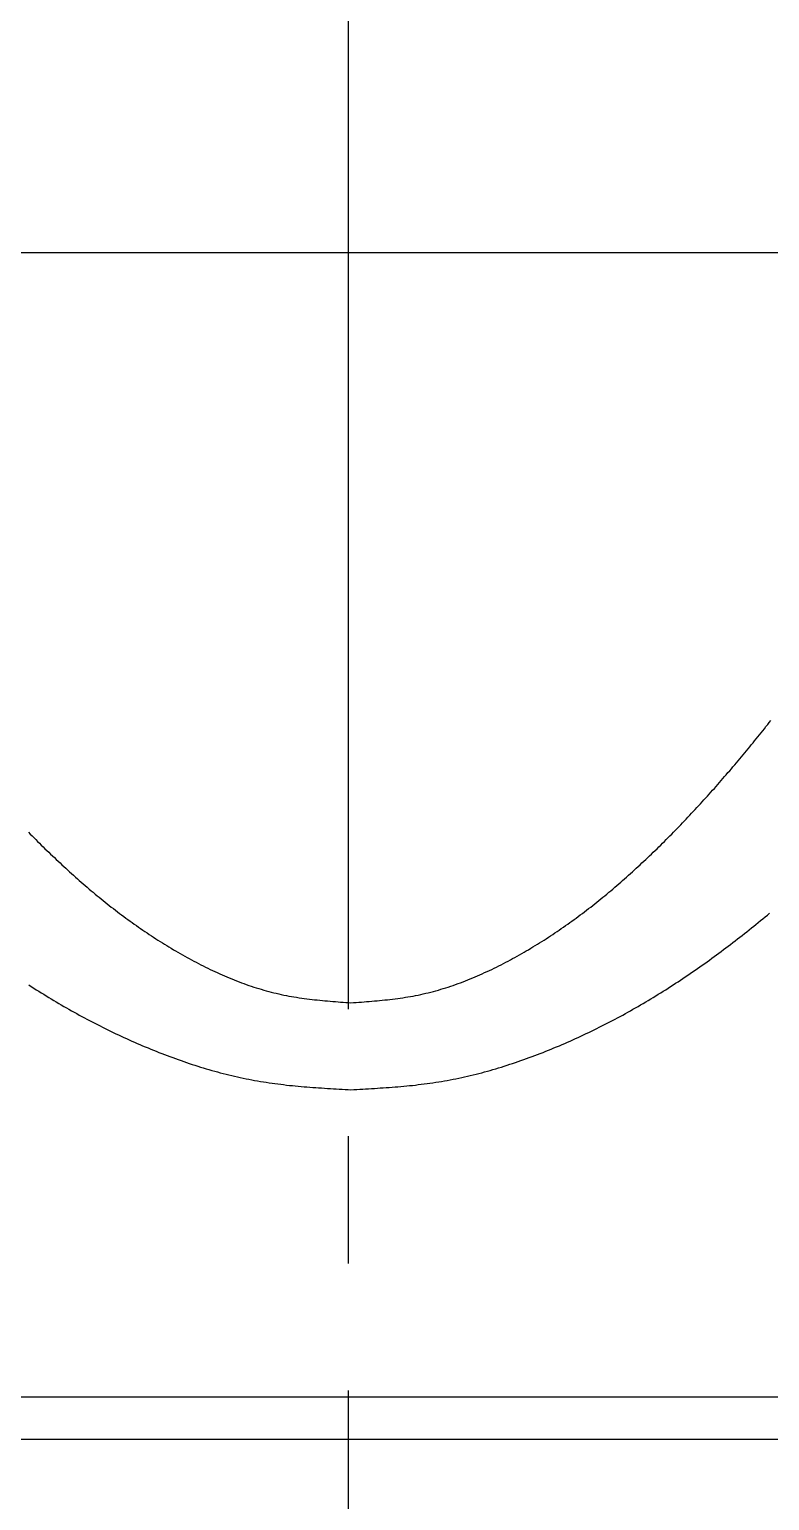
# Model space of a CAD drawing. Extents: x 78 to 520, y 41 to 313.
# Drawn here: x 230.37 to 239.09, y 250.87 to 268.24 of the extents above; entities that cross this region are included whole.
import ezdxf

# ---------------------------------------------------------------- set-up
doc = ezdxf.new("R2010")
doc.units = 0
doc.linetypes.add('CENTER', pattern=[17.5, 13, -1.5, 1.5, -1.5])
doc.layers.get('0').update_dxf_attribs({"linetype": 'CONTINUOUS'})
doc.layers.add('CENTER', color=1, linetype='CENTER')

msp = doc.modelspace()

# ---------------------------------------------------------------- linework, layer by layer
at = {"color": 7, "linetype": 'CONTINUOUS'}
for p, q in [((223.158, 252.099), (245.157, 252.099)), ((223.157, 251.599), (245.157, 251.599))]:
    msp.add_line(p, q, dxfattribs=at)
at = {"color": 7}
for points in [[(234.157, 256.749, 0), (234.188, 256.751, 0), (234.219, 256.754, 0), (234.249, 256.756, 0), (234.28, 256.758, 0), (234.311, 256.761, 0), (234.341, 256.763, 0), (234.372, 256.766, 0), (234.403, 256.768, 0), (234.433, 256.771, 0), (234.464, 256.774, 0), (234.494, 256.776, 0), (234.525, 256.779, 0), (234.556, 256.783, 0), (234.586, 256.786, 0), (234.617, 256.789, 0), (234.647, 256.793, 0), (234.677, 256.797, 0), (234.708, 256.801, 0), (234.738, 256.805, 0), (234.768, 256.809, 0), (234.799, 256.814, 0), (234.829, 256.819, 0), (234.859, 256.824, 0), (234.889, 256.829, 0), (234.919, 256.835, 0), (234.949, 256.841, 0), (234.979, 256.847, 0), (235.009, 256.854, 0), (235.039, 256.861, 0), (235.068, 256.868, 0), (235.098, 256.875, 0), (235.128, 256.883, 0), (235.157, 256.891, 0), (235.187, 256.899, 0), (235.216, 256.908, 0), (235.245, 256.917, 0), (235.275, 256.926, 0), (235.304, 256.935, 0), (235.333, 256.945, 0), (235.362, 256.955, 0), (235.391, 256.965, 0), (235.42, 256.976, 0), (235.449, 256.986, 0), (235.478, 256.997, 0), (235.506, 257.008, 0), (235.535, 257.019, 0), (235.563, 257.031, 0), (235.592, 257.043, 0), (235.62, 257.055, 0), (235.649, 257.067, 0), (235.677, 257.079, 0), (235.705, 257.092, 0), (235.733, 257.105, 0), (235.761, 257.118, 0), (235.789, 257.131, 0), (235.817, 257.144, 0), (235.844, 257.157, 0), (235.872, 257.171, 0), (235.9, 257.185, 0), (235.927, 257.199, 0), (235.954, 257.213, 0), (235.982, 257.227, 0), (236.009, 257.241, 0), (236.036, 257.256, 0), (236.063, 257.27, 0), (236.09, 257.285, 0), (236.117, 257.3, 0), (236.144, 257.315, 0), (236.171, 257.33, 0), (236.197, 257.345, 0), (236.224, 257.361, 0), (236.25, 257.376, 0), (236.277, 257.392, 0), (236.303, 257.408, 0), (236.329, 257.424, 0), (236.355, 257.44, 0), (236.381, 257.456, 0), (236.407, 257.472, 0), (236.433, 257.489, 0), (236.459, 257.505, 0), (236.485, 257.522, 0), (236.51, 257.539, 0), (236.536, 257.556, 0), (236.561, 257.573, 0), (236.587, 257.59, 0), (236.612, 257.607, 0), (236.637, 257.625, 0), (236.662, 257.642, 0), (236.688, 257.66, 0), (236.713, 257.677, 0), (236.738, 257.695, 0), (236.762, 257.713, 0), (236.787, 257.731, 0), (236.812, 257.749, 0), (236.837, 257.768, 0), (236.861, 257.786, 0), (236.886, 257.804, 0), (236.91, 257.823, 0), (236.934, 257.842, 0), (236.959, 257.86, 0), (236.983, 257.879, 0), (237.007, 257.898, 0), (237.031, 257.917, 0), (237.055, 257.936, 0), (237.079, 257.955, 0), (237.103, 257.975, 0), (237.126, 257.994, 0), (237.15, 258.013, 0), (237.174, 258.033, 0), (237.197, 258.053, 0), (237.221, 258.072, 0), (237.244, 258.092, 0), (237.268, 258.112, 0), (237.291, 258.132, 0), (237.314, 258.152, 0), (237.337, 258.172, 0), (237.36, 258.192, 0), (237.383, 258.213, 0), (237.406, 258.233, 0), (237.429, 258.254, 0), (237.452, 258.274, 0), (237.475, 258.295, 0), (237.497, 258.315, 0), (237.52, 258.336, 0), (237.543, 258.357, 0), (237.565, 258.378, 0), (237.588, 258.399, 0), (237.61, 258.42, 0), (237.632, 258.441, 0), (237.655, 258.462, 0), (237.677, 258.483, 0), (237.699, 258.504, 0), (237.721, 258.525, 0), (237.743, 258.547, 0), (237.765, 258.568, 0), (237.787, 258.59, 0), (237.809, 258.611, 0), (237.831, 258.633, 0), (237.852, 258.654, 0), (237.874, 258.676, 0), (237.896, 258.698, 0), (237.917, 258.72, 0), (237.939, 258.741, 0), (237.96, 258.763, 0), (237.982, 258.785, 0), (238.003, 258.807, 0), (238.025, 258.829, 0), (238.046, 258.851, 0), (238.067, 258.873, 0), (238.088, 258.896, 0), (238.109, 258.918, 0), (238.13, 258.94, 0), (238.151, 258.962, 0), (238.172, 258.985, 0), (238.193, 259.007, 0), (238.214, 259.03, 0), (238.235, 259.052, 0), (238.256, 259.075, 0), (238.276, 259.097, 0), (238.297, 259.12, 0), (238.318, 259.143, 0), (238.338, 259.165, 0), (238.359, 259.188, 0), (238.379, 259.211, 0), (238.4, 259.234, 0), (238.42, 259.257, 0), (238.441, 259.28, 0), (238.461, 259.303, 0), (238.481, 259.326, 0), (238.501, 259.349, 0), (238.522, 259.372, 0), (238.542, 259.395, 0), (238.562, 259.418, 0), (238.582, 259.441, 0), (238.602, 259.465, 0), (238.622, 259.488, 0), (238.642, 259.511, 0), (238.661, 259.534, 0), (238.681, 259.558, 0), (238.701, 259.581, 0), (238.721, 259.605, 0), (238.741, 259.628, 0), (238.76, 259.652, 0), (238.78, 259.675, 0), (238.799, 259.699, 0), (238.819, 259.723, 0), (238.838, 259.746, 0), (238.858, 259.77, 0), (238.877, 259.794, 0), (238.897, 259.817, 0), (238.916, 259.841, 0), (238.935, 259.865, 0), (238.955, 259.889, 0), (238.974, 259.913, 0), (238.993, 259.936, 0), (239.012, 259.96, 0), (239.031, 259.984, 0), (239.05, 260.008, 0), (239.07, 260.032, 0), (239.089, 260.056, 0), (239.108, 260.08, 0)], [(230.354, 258.763, 0), (230.375, 258.741, 0), (230.397, 258.72, 0), (230.418, 258.698, 0), (230.44, 258.676, 0), (230.462, 258.654, 0), (230.484, 258.633, 0), (230.505, 258.611, 0), (230.527, 258.59, 0), (230.549, 258.568, 0), (230.571, 258.547, 0), (230.593, 258.525, 0), (230.615, 258.504, 0), (230.637, 258.483, 0), (230.66, 258.462, 0), (230.682, 258.441, 0), (230.704, 258.42, 0), (230.727, 258.399, 0), (230.749, 258.378, 0), (230.772, 258.357, 0), (230.794, 258.336, 0), (230.817, 258.315, 0), (230.839, 258.295, 0), (230.862, 258.274, 0), (230.885, 258.254, 0), (230.908, 258.233, 0), (230.931, 258.213, 0), (230.954, 258.192, 0), (230.977, 258.172, 0), (231, 258.152, 0), (231.023, 258.132, 0), (231.047, 258.112, 0), (231.07, 258.092, 0), (231.093, 258.072, 0), (231.117, 258.053, 0), (231.14, 258.033, 0), (231.164, 258.013, 0), (231.188, 257.994, 0), (231.212, 257.975, 0), (231.235, 257.955, 0), (231.259, 257.936, 0), (231.283, 257.917, 0), (231.307, 257.898, 0), (231.331, 257.879, 0), (231.356, 257.86, 0), (231.38, 257.842, 0), (231.404, 257.823, 0), (231.429, 257.804, 0), (231.453, 257.786, 0), (231.478, 257.768, 0), (231.502, 257.749, 0), (231.527, 257.731, 0), (231.552, 257.713, 0), (231.577, 257.695, 0), (231.602, 257.677, 0), (231.627, 257.66, 0), (231.652, 257.642, 0), (231.677, 257.625, 0), (231.702, 257.607, 0), (231.727, 257.59, 0), (231.753, 257.573, 0), (231.778, 257.556, 0), (231.804, 257.539, 0), (231.83, 257.522, 0), (231.855, 257.505, 0), (231.881, 257.489, 0), (231.907, 257.472, 0), (231.933, 257.456, 0), (231.959, 257.44, 0), (231.985, 257.424, 0), (232.011, 257.408, 0), (232.038, 257.392, 0), (232.064, 257.376, 0), (232.09, 257.361, 0), (232.117, 257.345, 0), (232.144, 257.33, 0), (232.17, 257.315, 0), (232.197, 257.3, 0), (232.224, 257.285, 0), (232.251, 257.27, 0), (232.278, 257.256, 0), (232.305, 257.241, 0), (232.332, 257.227, 0), (232.36, 257.213, 0), (232.387, 257.199, 0), (232.415, 257.185, 0), (232.442, 257.171, 0), (232.47, 257.157, 0), (232.497, 257.144, 0), (232.525, 257.131, 0), (232.553, 257.118, 0), (232.581, 257.105, 0), (232.609, 257.092, 0), (232.637, 257.079, 0), (232.666, 257.067, 0), (232.694, 257.055, 0), (232.722, 257.043, 0), (232.751, 257.031, 0), (232.779, 257.019, 0), (232.808, 257.008, 0), (232.837, 256.997, 0), (232.865, 256.986, 0), (232.894, 256.975, 0), (232.923, 256.965, 0), (232.952, 256.955, 0), (232.981, 256.945, 0), (233.01, 256.935, 0), (233.04, 256.926, 0), (233.069, 256.917, 0), (233.098, 256.908, 0), (233.128, 256.899, 0), (233.157, 256.891, 0), (233.187, 256.883, 0), (233.216, 256.875, 0), (233.246, 256.868, 0), (233.276, 256.861, 0), (233.305, 256.854, 0), (233.335, 256.847, 0), (233.365, 256.841, 0), (233.395, 256.835, 0), (233.425, 256.829, 0), (233.455, 256.824, 0), (233.485, 256.819, 0), (233.516, 256.814, 0), (233.546, 256.809, 0), (233.576, 256.805, 0), (233.606, 256.801, 0), (233.637, 256.797, 0), (233.667, 256.793, 0), (233.698, 256.789, 0), (233.728, 256.786, 0), (233.759, 256.783, 0), (233.789, 256.779, 0), (233.82, 256.776, 0), (233.85, 256.774, 0), (233.881, 256.771, 0), (233.912, 256.768, 0), (233.942, 256.766, 0), (233.973, 256.763, 0), (234.004, 256.761, 0), (234.034, 256.758, 0), (234.065, 256.756, 0), (234.096, 256.754, 0), (234.126, 256.751, 0), (234.157, 256.749, 0)], [(234.157, 255.723, 0), (234.192, 255.725, 0), (234.226, 255.727, 0), (234.261, 255.729, 0), (234.296, 255.731, 0), (234.33, 255.733, 0), (234.365, 255.735, 0), (234.399, 255.737, 0), (234.434, 255.739, 0), (234.469, 255.741, 0), (234.503, 255.744, 0), (234.538, 255.746, 0), (234.572, 255.748, 0), (234.607, 255.751, 0), (234.641, 255.754, 0), (234.676, 255.756, 0), (234.71, 255.759, 0), (234.745, 255.762, 0), (234.779, 255.765, 0), (234.814, 255.769, 0), (234.848, 255.772, 0), (234.883, 255.775, 0), (234.917, 255.779, 0), (234.951, 255.783, 0), (234.985, 255.787, 0), (235.02, 255.791, 0), (235.054, 255.796, 0), (235.088, 255.801, 0), (235.122, 255.805, 0), (235.157, 255.811, 0), (235.191, 255.816, 0), (235.225, 255.821, 0), (235.259, 255.827, 0), (235.293, 255.833, 0), (235.327, 255.84, 0), (235.361, 255.846, 0), (235.395, 255.853, 0), (235.428, 255.86, 0), (235.462, 255.867, 0), (235.496, 255.875, 0), (235.53, 255.882, 0), (235.563, 255.89, 0), (235.597, 255.898, 0), (235.631, 255.907, 0), (235.664, 255.915, 0), (235.698, 255.924, 0), (235.731, 255.933, 0), (235.765, 255.942, 0), (235.798, 255.951, 0), (235.831, 255.961, 0), (235.864, 255.971, 0), (235.898, 255.981, 0), (235.931, 255.991, 0), (235.964, 256.001, 0), (235.997, 256.012, 0), (236.03, 256.023, 0), (236.063, 256.033, 0), (236.096, 256.044, 0), (236.129, 256.056, 0), (236.161, 256.067, 0), (236.194, 256.079, 0), (236.227, 256.09, 0), (236.259, 256.102, 0), (236.292, 256.114, 0), (236.324, 256.126, 0), (236.357, 256.139, 0), (236.389, 256.151, 0), (236.422, 256.164, 0), (236.454, 256.177, 0), (236.486, 256.19, 0), (236.518, 256.203, 0), (236.55, 256.216, 0), (236.582, 256.229, 0), (236.614, 256.243, 0), (236.646, 256.256, 0), (236.678, 256.27, 0), (236.71, 256.284, 0), (236.741, 256.298, 0), (236.773, 256.312, 0), (236.804, 256.326, 0), (236.836, 256.341, 0), (236.867, 256.355, 0), (236.899, 256.37, 0), (236.93, 256.385, 0), (236.961, 256.399, 0), (236.992, 256.414, 0), (237.023, 256.43, 0), (237.054, 256.445, 0), (237.085, 256.46, 0), (237.116, 256.476, 0), (237.147, 256.492, 0), (237.178, 256.507, 0), (237.209, 256.523, 0), (237.239, 256.54, 0), (237.27, 256.556, 0), (237.3, 256.572, 0), (237.331, 256.588, 0), (237.361, 256.605, 0), (237.392, 256.622, 0), (237.422, 256.638, 0), (237.452, 256.655, 0), (237.482, 256.672, 0), (237.512, 256.689, 0), (237.542, 256.707, 0), (237.572, 256.724, 0), (237.602, 256.742, 0), (237.632, 256.759, 0), (237.661, 256.777, 0), (237.691, 256.795, 0), (237.721, 256.813, 0), (237.75, 256.831, 0), (237.78, 256.849, 0), (237.809, 256.867, 0), (237.838, 256.885, 0), (237.868, 256.904, 0), (237.897, 256.923, 0), (237.926, 256.941, 0), (237.955, 256.96, 0), (237.984, 256.979, 0), (238.013, 256.998, 0), (238.042, 257.017, 0), (238.071, 257.036, 0), (238.099, 257.055, 0), (238.128, 257.075, 0), (238.157, 257.094, 0), (238.185, 257.114, 0), (238.214, 257.134, 0), (238.242, 257.153, 0), (238.27, 257.173, 0), (238.299, 257.193, 0), (238.327, 257.213, 0), (238.355, 257.233, 0), (238.383, 257.254, 0), (238.411, 257.274, 0), (238.439, 257.294, 0), (238.467, 257.315, 0), (238.495, 257.335, 0), (238.523, 257.356, 0), (238.55, 257.377, 0), (238.578, 257.397, 0), (238.606, 257.418, 0), (238.633, 257.439, 0), (238.661, 257.46, 0), (238.688, 257.482, 0), (238.716, 257.503, 0), (238.743, 257.524, 0), (238.77, 257.545, 0), (238.797, 257.567, 0), (238.824, 257.588, 0), (238.851, 257.61, 0), (238.879, 257.632, 0), (238.905, 257.653, 0), (238.932, 257.675, 0), (238.959, 257.697, 0), (238.986, 257.719, 0), (239.013, 257.741, 0), (239.039, 257.763, 0), (239.066, 257.785, 0), (239.092, 257.807, 0)], [(230.359, 256.96, 0), (230.388, 256.941, 0), (230.417, 256.923, 0), (230.447, 256.904, 0), (230.476, 256.886, 0), (230.505, 256.867, 0), (230.535, 256.849, 0), (230.564, 256.831, 0), (230.593, 256.813, 0), (230.623, 256.795, 0), (230.653, 256.777, 0), (230.682, 256.759, 0), (230.712, 256.742, 0), (230.742, 256.724, 0), (230.772, 256.707, 0), (230.802, 256.689, 0), (230.832, 256.672, 0), (230.862, 256.655, 0), (230.892, 256.638, 0), (230.923, 256.622, 0), (230.953, 256.605, 0), (230.983, 256.588, 0), (231.014, 256.572, 0), (231.044, 256.556, 0), (231.075, 256.539, 0), (231.105, 256.523, 0), (231.136, 256.507, 0), (231.167, 256.492, 0), (231.198, 256.476, 0), (231.229, 256.46, 0), (231.26, 256.445, 0), (231.291, 256.43, 0), (231.322, 256.414, 0), (231.353, 256.399, 0), (231.384, 256.384, 0), (231.416, 256.37, 0), (231.447, 256.355, 0), (231.478, 256.34, 0), (231.51, 256.326, 0), (231.541, 256.312, 0), (231.573, 256.298, 0), (231.605, 256.284, 0), (231.636, 256.27, 0), (231.668, 256.256, 0), (231.7, 256.242, 0), (231.732, 256.229, 0), (231.764, 256.216, 0), (231.796, 256.202, 0), (231.828, 256.189, 0), (231.86, 256.177, 0), (231.893, 256.164, 0), (231.925, 256.151, 0), (231.957, 256.139, 0), (231.99, 256.126, 0), (232.022, 256.114, 0), (232.055, 256.102, 0), (232.087, 256.09, 0), (232.12, 256.079, 0), (232.153, 256.067, 0), (232.186, 256.056, 0), (232.218, 256.044, 0), (232.251, 256.033, 0), (232.284, 256.022, 0), (232.317, 256.012, 0), (232.35, 256.001, 0), (232.383, 255.991, 0), (232.416, 255.981, 0), (232.45, 255.971, 0), (232.483, 255.961, 0), (232.516, 255.951, 0), (232.55, 255.942, 0), (232.583, 255.933, 0), (232.616, 255.924, 0), (232.65, 255.915, 0), (232.684, 255.907, 0), (232.717, 255.898, 0), (232.751, 255.89, 0), (232.784, 255.882, 0), (232.818, 255.875, 0), (232.852, 255.867, 0), (232.886, 255.86, 0), (232.92, 255.853, 0), (232.953, 255.846, 0), (232.987, 255.84, 0), (233.021, 255.833, 0), (233.055, 255.827, 0), (233.089, 255.821, 0), (233.124, 255.816, 0), (233.158, 255.811, 0), (233.192, 255.805, 0), (233.226, 255.801, 0), (233.26, 255.796, 0), (233.294, 255.791, 0), (233.329, 255.787, 0), (233.363, 255.783, 0), (233.397, 255.779, 0), (233.432, 255.775, 0), (233.466, 255.772, 0), (233.5, 255.769, 0), (233.535, 255.765, 0), (233.569, 255.762, 0), (233.604, 255.759, 0), (233.638, 255.756, 0), (233.673, 255.754, 0), (233.707, 255.751, 0), (233.742, 255.748, 0), (233.776, 255.746, 0), (233.811, 255.744, 0), (233.846, 255.741, 0), (233.88, 255.739, 0), (233.915, 255.737, 0), (233.949, 255.735, 0), (233.984, 255.733, 0), (234.019, 255.731, 0), (234.053, 255.729, 0), (234.088, 255.727, 0), (234.122, 255.725, 0), (234.157, 255.723, 0)]]:
    msp.add_polyline3d(points, dxfattribs=at)
at = {"layer": 'CENTER', "color": 1, "linetype": 'CENTER'}
for p, q in [((234.123, 287.174), (234.123, 214.745)), ((291.447, 265.599), (77.773, 265.599)), ((248.523, 265.599), (219.723, 265.599))]:
    msp.add_line(p, q, dxfattribs=at)

doc.saveas('drawing.dxf')
